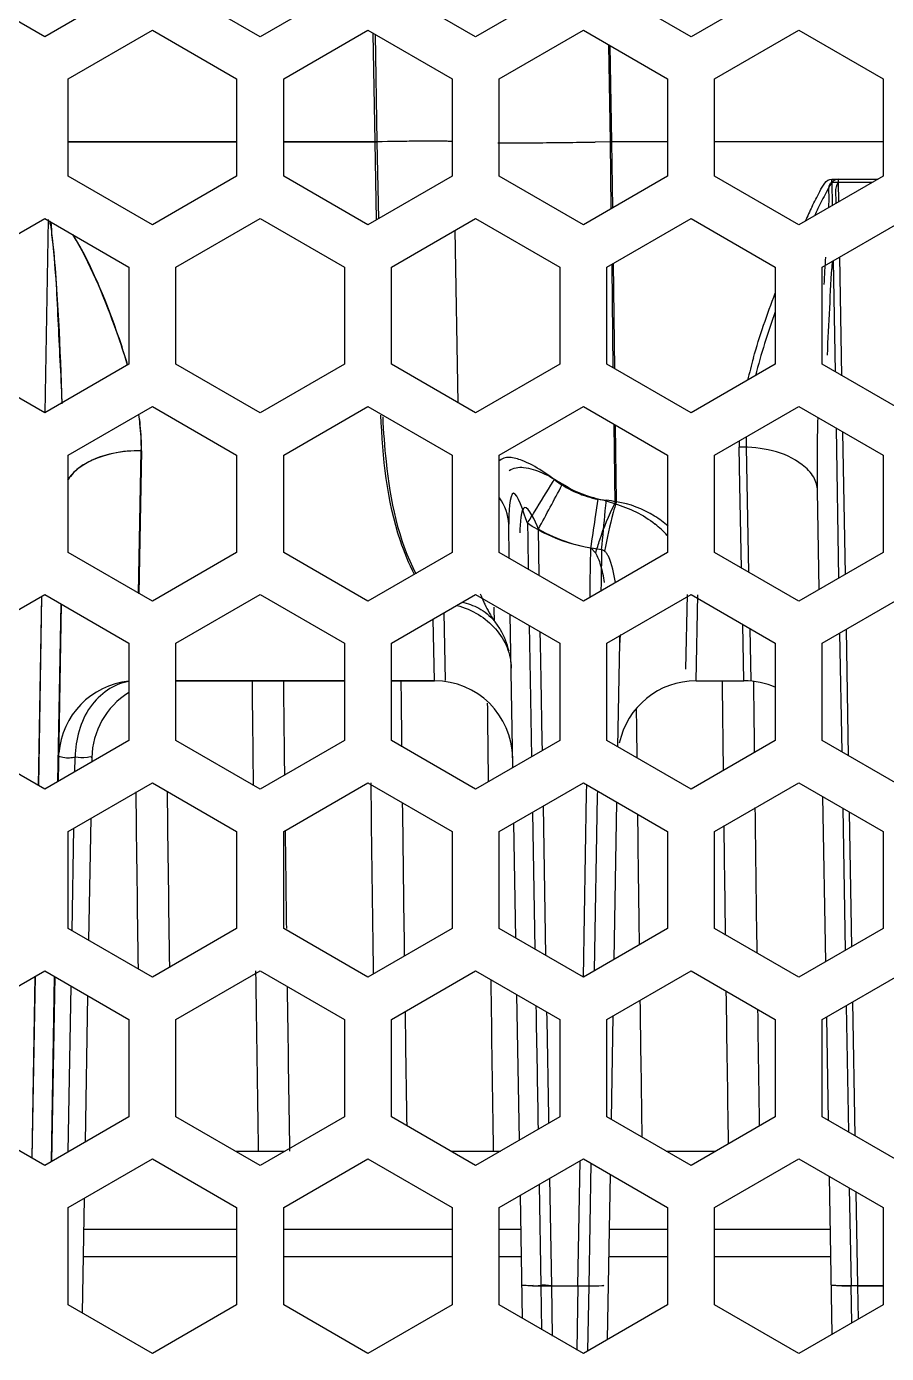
# Model space of a CAD drawing. Header units: millimetres. Extents: x 10297564 to 11610295, y -9287743 to -8409454.
# Drawn here: x 10490797 to 10491238, y -9079286 to -9078607 of the extents above; entities that cross this region are included whole.
import ezdxf

# ---------------------------------------------------------------- set-up
doc = ezdxf.new("R2010")
doc.units = ezdxf.units.MM
doc.header["$LTSCALE"] = 100
doc.layers.add('-0', color=7, linetype='Continuous')

# ---------------------------------------------------------------- blocks, each defined once
blk = doc.blocks.new('인버터 외형도')
at = {"layer": '-0', "linetype": 'Continuous'}
for p, q in [((91249.4, 52184.17), (91217.04, 52202.85)), ((91281.75, 52202.85), (91249.4, 52184.17)), ((91332.17, 52184.17), (91299.81, 52202.85)), ((91364.52, 52202.85), (91332.17, 52184.17)), ((91414.94, 52184.17), (91382.58, 52202.85)), ((91447.29, 52202.85), (91414.94, 52184.17)), ((91497.71, 52184.17), (91465.35, 52202.85)), ((91530.06, 52202.85), (91497.71, 52184.17)), ((91258.43, 52167.98), (91290.78, 52186.66)), ((91290.78, 52186.66), (91323.14, 52167.98)), ((91341.2, 52167.98), (91373.55, 52186.66)), ((91373.55, 52186.66), (91405.91, 52167.98)), ((91423.97, 52167.98), (91456.32, 52186.66)), ((91456.32, 52186.66), (91488.68, 52167.98)), ((91506.74, 52167.98), (91539.09, 52186.66)), ((91539.09, 52186.66), (91571.45, 52167.98)), ((91376.34, 52143.85), (91375.62, 52185.46)), ((91376.29, 52185.07), (91377.01, 52143.85)), ((91465.97, 52181.08), (91466.62, 52143.85)), ((91467.29, 52143.85), (91466.65, 52180.69)), ((91258.43, 52130.61), (91258.43, 52167.98)), ((91323.14, 52167.98), (91323.14, 52130.61)), ((91341.2, 52130.61), (91341.2, 52167.98)), ((91405.91, 52167.98), (91405.91, 52130.61)), ((91423.97, 52130.61), (91423.97, 52167.98)), ((91488.68, 52167.98), (91488.68, 52130.61)), ((91506.74, 52130.61), (91506.74, 52167.98)), ((91571.45, 52167.98), (91571.45, 52130.61)), ((91323.14, 52143.85), (91258.43, 52143.85)), ((91258.43, 52143.85), (91323.14, 52143.85)), ((91376.34, 52143.85), (91341.2, 52143.85)), ((91341.2, 52143.85), (91377.01, 52143.85)), ((91376.92, 52113.88), (91376.34, 52143.85)), ((91377.01, 52143.85), (91377.6, 52114.27)), ((91467.29, 52143.85), (91460.84, 52143.74)), ((91466.62, 52143.85), (91460.85, 52143.76)), ((91466.62, 52143.85), (91466.94, 52118.06)), ((91488.68, 52143.85), (91466.62, 52143.85)), ((91467.61, 52118.45), (91467.29, 52143.85)), ((91488.68, 52143.85), (91467.29, 52143.85)), ((91571.45, 52143.85), (91506.74, 52143.85)), ((91571.45, 52143.85), (91506.74, 52143.85)), ((91290.78, 52111.93), (91258.43, 52130.61)), ((91323.14, 52130.61), (91290.78, 52111.93)), ((91373.55, 52111.93), (91341.2, 52130.61)), ((91405.91, 52130.61), (91373.55, 52111.93)), ((91456.32, 52111.93), (91423.97, 52130.61)), ((91488.68, 52130.61), (91456.32, 52111.93)), ((91539.09, 52111.93), (91506.74, 52130.61)), ((91571.45, 52130.61), (91539.09, 52111.93)), ((91551.75, 52128.28), (91551.75, 52129.54)), ((91551.75, 52129.54), (91569.58, 52129.54)), ((91551.75, 52128.28), (91551.91, 52119.33)), ((91551.75, 52128.28), (91567.4, 52128.28)), ((91554.39, 52128.28), (91554.39, 52129.54)), ((91554.39, 52129.54), (91569.58, 52129.54)), ((91554.51, 52120.84), (91554.39, 52128.28)), ((91554.39, 52128.28), (91567.4, 52128.28)), ((91217.04, 52095.74), (91249.4, 52114.42)), ((91249.4, 52114.42), (91281.75, 52095.74)), ((91250.75, 52114.06), (91249.45, 52039.7)), ((91249.53, 52039.7), (91250.83, 52114.06)), ((91299.81, 52095.74), (91332.17, 52114.42)), ((91332.17, 52114.42), (91364.52, 52095.74)), ((91382.58, 52095.74), (91414.94, 52114.42)), ((91408.19, 52043.6), (91407.03, 52109.85)), ((91414.94, 52114.42), (91447.29, 52095.74)), ((91465.35, 52095.74), (91497.71, 52114.42)), ((91497.71, 52114.42), (91530.06, 52095.74)), ((91548.12, 52095.74), (91580.48, 52114.42)), ((91555.68, 52054.01), (91554.88, 52099.65)), ((91281.75, 52095.74), (91281.75, 52058.38)), ((91299.81, 52058.38), (91299.81, 52095.74)), ((91364.52, 52095.74), (91364.52, 52058.38)), ((91382.58, 52058.38), (91382.58, 52095.74)), ((91447.29, 52095.74), (91447.29, 52058.38)), ((91465.35, 52058.38), (91465.35, 52095.74)), ((91467.2, 52096.81), (91467.21, 52095.76)), ((91467.21, 52095.76), (91467.7, 52057.02)), ((91468.38, 52056.63), (91467.87, 52097.2)), ((91530.06, 52095.74), (91530.06, 52058.38)), ((91548.12, 52058.38), (91548.12, 52095.74)), ((91552.28, 52098.14), (91553.02, 52055.55)), ((91249.4, 52039.7), (91217.04, 52058.38)), ((91281.75, 52058.38), (91249.4, 52039.7)), ((91332.17, 52039.7), (91299.81, 52058.38)), ((91364.52, 52058.38), (91332.17, 52039.7)), ((91414.94, 52039.7), (91382.58, 52058.38)), ((91447.29, 52058.38), (91414.94, 52039.7)), ((91497.71, 52039.7), (91465.35, 52058.38)), ((91530.06, 52058.38), (91497.71, 52039.7)), ((91580.48, 52039.7), (91548.12, 52058.38)), ((91258.43, 52023.5), (91290.78, 52042.19)), ((91290.78, 52042.19), (91323.14, 52023.5)), ((91341.2, 52023.5), (91373.55, 52042.19)), ((91373.55, 52042.19), (91405.91, 52023.5)), ((91423.97, 52023.5), (91456.32, 52042.19)), ((91456.32, 52042.19), (91488.68, 52023.5)), ((91506.74, 52023.5), (91539.09, 52042.19)), ((91539.09, 52042.19), (91571.45, 52023.5)), ((91467.97, 52035.46), (91468.36, 52004.79)), ((91469.02, 52005.52), (91468.65, 52035.07)), ((91553.4, 52033.92), (91554.4, 51976.3)), ((91557.01, 51977.81), (91556.06, 52032.39)), ((91258.43, 51986.14), (91258.43, 52023.5)), ((91285.42, 51970.56), (91286.51, 52025.2)), ((91286.59, 52025.2), (91285.5, 51970.24)), ((91323.14, 52023.5), (91323.14, 51986.14)), ((91341.2, 51986.14), (91341.2, 52023.5)), ((91405.91, 52023.5), (91405.91, 51986.14)), ((91423.97, 51986.14), (91423.97, 52023.5)), ((91488.68, 52023.5), (91488.68, 51986.14)), ((91506.74, 51986.14), (91506.74, 52023.5)), ((91516.49, 52012), (91516.21, 52026.56)), ((91518.84, 52026.56), (91519.8, 51978.6)), ((91571.45, 52023.5), (91571.45, 51986.14)), ((91444.77, 52013.44), (91445.17, 52014.09)), ((91448.34, 52012.36), (91448.12, 52011.94)), ((91517.12, 51980.15), (91516.49, 52012)), ((91546.96, 51972.01), (91546.3, 52009.8)), ((91460.92, 51999.08), (91462.06, 52006.55)), ((91427.86, 51983.89), (91427.64, 51997.01)), ((91434.84, 51997.33), (91434.95, 51991.23)), ((91439.41, 51977.23), (91439.09, 51995.12)), ((91434.95, 51991.23), (91435.16, 51979.68)), ((91458.97, 51974.5), (91459.2, 51987.77)), ((91290.78, 51967.46), (91258.43, 51986.14)), ((91323.14, 51986.14), (91290.78, 51967.46)), ((91373.55, 51967.46), (91341.2, 51986.14)), ((91405.91, 51986.14), (91373.55, 51967.46)), ((91456.32, 51967.46), (91423.97, 51986.14)), ((91488.68, 51986.14), (91456.32, 51967.46)), ((91463.34, 51987.33), (91463.11, 51974.43)), ((91539.09, 51967.46), (91506.74, 51986.14)), ((91571.45, 51986.14), (91539.09, 51967.46)), ((91458.88, 51968.94), (91458.97, 51974.5)), ((91463.11, 51974.43), (91463.06, 51971.35)), ((91217.04, 51951.27), (91249.4, 51969.95)), ((91248.22, 51969.27), (91246.96, 51896.64)), ((91247.03, 51896.6), (91248.3, 51969.32)), ((91249.4, 51969.95), (91281.75, 51951.27)), ((91299.81, 51951.27), (91332.17, 51969.95)), ((91332.17, 51969.95), (91364.52, 51951.27)), ((91382.58, 51951.27), (91414.94, 51969.95)), ((91414.94, 51969.95), (91447.29, 51951.27)), ((91465.35, 51951.27), (91497.71, 51969.95)), ((91496.14, 51969.98), (91495.57, 51941.32)), ((91497.71, 51969.95), (91530.06, 51951.27)), ((91499.61, 51936.84), (91500.27, 51969.9)), ((91548.12, 51951.27), (91580.48, 51969.95)), ((91254.5, 51898.17), (91255.69, 51966.32)), ((91255.77, 51966.27), (91254.58, 51898.22)), ((91402.72, 51963.07), (91403.25, 51936.93)), ((91429.27, 51903.5), (91428.24, 51962.27)), ((91399.11, 51936.84), (91398.64, 51960.54)), ((91435.54, 51958.05), (91435.91, 51937.3)), ((91518, 51936.84), (91517.55, 51958.49)), ((91520.23, 51956.95), (91520.63, 51936.84)), ((91439.86, 51951.14), (91439.78, 51955.6)), ((91554.77, 51955.11), (91555.57, 51909.61)), ((91558.22, 51908.08), (91557.38, 51956.61)), ((91281.75, 51951.27), (91281.75, 51913.91)), ((91299.81, 51913.91), (91299.81, 51951.27)), ((91364.52, 51951.27), (91364.52, 51913.91)), ((91382.58, 51913.91), (91382.58, 51951.27)), ((91440.1, 51937.37), (91439.86, 51951.14)), ((91447.29, 51951.27), (91447.29, 51913.91)), ((91465.35, 51913.91), (91465.35, 51951.27)), ((91469.59, 51911.46), (91470.29, 51951.56)), ((91530.06, 51951.27), (91530.06, 51913.91)), ((91548.12, 51913.91), (91548.12, 51951.27)), ((91364.52, 51936.84), (91299.81, 51936.84)), ((91299.81, 51936.84), (91364.52, 51936.84)), ((91399.11, 51936.84), (91382.58, 51936.84)), ((91382.58, 51936.84), (91399.11, 51936.84)), ((91435.91, 51937.3), (91436.44, 51907.64)), ((91440.51, 51913.79), (91440.1, 51937.37)), ((91499.61, 51936.84), (91518, 51936.84)), ((91499.61, 51936.84), (91518, 51936.84)), ((91249.4, 51895.23), (91217.04, 51913.91)), ((91281.75, 51913.91), (91249.4, 51895.23)), ((91332.17, 51895.23), (91299.81, 51913.91)), ((91364.52, 51913.91), (91332.17, 51895.23)), ((91414.94, 51895.23), (91382.58, 51913.91)), ((91447.29, 51913.91), (91414.94, 51895.23)), ((91440.58, 51910.03), (91440.51, 51913.79)), ((91497.71, 51895.23), (91465.35, 51913.91)), ((91530.06, 51913.91), (91497.71, 51895.23)), ((91580.48, 51895.23), (91548.12, 51913.91)), ((91261.02, 51901.94), (91261.11, 51907.43)), ((91267.49, 51907.27), (91267.46, 51905.66)), ((91258.43, 51879.03), (91290.78, 51897.71)), ((91290.78, 51897.71), (91323.14, 51879.03)), ((91341.2, 51879.03), (91373.55, 51897.71)), ((91373.55, 51897.71), (91405.91, 51879.03)), ((91423.97, 51879.03), (91456.32, 51897.71)), ((91456.32, 51897.71), (91488.68, 51879.03)), ((91457.56, 51893.72), (91457.62, 51896.97)), ((91506.74, 51879.03), (91539.09, 51897.71)), ((91539.09, 51897.71), (91571.45, 51879.03)), ((91456.33, 51822.99), (91457.56, 51893.72)), ((91461.69, 51892.81), (91460.51, 51825.41)), ((91461.72, 51894.6), (91461.69, 51892.81)), ((91549.46, 51828.98), (91548.35, 51892.37)), ((91436.81, 51886.45), (91437.73, 51833.73)), ((91441.95, 51831.29), (91440.95, 51888.84)), ((91468.17, 51829.83), (91469.22, 51890.27)), ((91555.95, 51887.98), (91556.9, 51833.28)), ((91559.5, 51834.78), (91558.6, 51886.45)), ((91267.08, 51884.03), (91266.26, 51837.15)), ((91430.41, 51837.95), (91429.64, 51882.31)), ((91258.43, 51841.67), (91258.43, 51879.03)), ((91259.95, 51840.79), (91260.64, 51880.31)), ((91323.14, 51879.03), (91323.14, 51841.67)), ((91341.2, 51841.67), (91341.2, 51879.03)), ((91405.91, 51879.03), (91405.91, 51841.67)), ((91423.97, 51841.67), (91423.97, 51879.03)), ((91488.68, 51879.03), (91488.68, 51841.67)), ((91506.74, 51841.67), (91506.74, 51879.03)), ((91571.45, 51879.03), (91571.45, 51841.67)), ((91290.78, 51822.99), (91258.43, 51841.67)), ((91323.14, 51841.67), (91290.78, 51822.99)), ((91373.55, 51822.99), (91341.2, 51841.67)), ((91405.91, 51841.67), (91373.55, 51822.99)), ((91456.32, 51822.99), (91423.97, 51841.67)), ((91488.68, 51841.67), (91456.32, 51822.99)), ((91539.09, 51822.99), (91506.74, 51841.67)), ((91571.45, 51841.67), (91539.09, 51822.99)), ((91217.04, 51806.8), (91249.4, 51825.48)), ((91249.4, 51825.48), (91281.75, 51806.8)), ((91299.81, 51806.8), (91332.17, 51825.48)), ((91332.17, 51825.48), (91364.52, 51806.8)), ((91382.58, 51806.8), (91414.94, 51825.48)), ((91414.94, 51825.48), (91447.29, 51806.8)), ((91465.35, 51806.8), (91497.71, 51825.48)), ((91497.71, 51825.48), (91530.06, 51806.8)), ((91548.12, 51806.8), (91580.48, 51825.48)), ((91245.68, 51823.33), (91244.46, 51753.61)), ((91244.53, 51753.57), (91245.75, 51823.37)), ((91251.95, 51752.23), (91253.19, 51823.29)), ((91253.27, 51823.24), (91252.03, 51752.28)), ((91258.47, 51756), (91259.58, 51819.6)), ((91265.89, 51815.96), (91264.91, 51759.72)), ((91431.76, 51760.47), (91430.79, 51816.33)), ((91442.38, 51806.71), (91442.33, 51809.66)), ((91557.27, 51812.08), (91558.12, 51763.67)), ((91560.77, 51762.14), (91559.87, 51813.58)), ((91281.75, 51806.8), (91281.75, 51769.44)), ((91299.81, 51769.44), (91299.81, 51806.8)), ((91364.52, 51806.8), (91364.52, 51769.44)), ((91382.58, 51769.44), (91382.58, 51806.8)), ((91443.03, 51769.36), (91442.38, 51806.71)), ((91447.29, 51806.8), (91447.29, 51769.44)), ((91465.35, 51769.44), (91465.35, 51806.8)), ((91467.1, 51768.43), (91467.79, 51808.21)), ((91530.06, 51806.8), (91530.06, 51769.44)), ((91548.12, 51769.44), (91548.12, 51806.8)), ((91550.52, 51768.05), (91549.83, 51807.78)), ((91249.4, 51750.76), (91217.04, 51769.44)), ((91281.75, 51769.44), (91249.4, 51750.76)), ((91332.17, 51750.76), (91299.81, 51769.44)), ((91364.52, 51769.44), (91332.17, 51750.76)), ((91414.94, 51750.76), (91382.58, 51769.44)), ((91447.29, 51769.44), (91414.94, 51750.76)), ((91443.08, 51767), (91443.03, 51769.36)), ((91497.71, 51750.76), (91465.35, 51769.44)), ((91530.06, 51769.44), (91497.71, 51750.76)), ((91580.48, 51750.76), (91548.12, 51769.44)), ((91258.43, 51734.56), (91290.78, 51753.24)), ((91290.78, 51753.24), (91323.14, 51734.56)), ((91322.65, 51756.25), (91331.42, 51756.25)), ((91331.42, 51756.25), (91341.69, 51756.25)), ((91341.2, 51734.56), (91373.55, 51753.24)), ((91373.55, 51753.24), (91405.91, 51734.56)), ((91405.42, 51756.25), (91421.71, 51756.25)), ((91421.71, 51756.25), (91424.46, 51756.25)), ((91423.97, 51734.56), (91456.32, 51753.24)), ((91456.32, 51753.24), (91488.68, 51734.56)), ((91488.19, 51756.25), (91507.23, 51756.25)), ((91506.74, 51734.56), (91539.09, 51753.24)), ((91539.09, 51753.24), (91571.45, 51734.56)), ((91454.26, 51704.54), (91455.1, 51752.54)), ((91459.23, 51751.57), (91458.41, 51704.54)), ((91439.32, 51743.43), (91440.01, 51704.54)), ((91444.17, 51704.54), (91443.45, 51745.81)), ((91465.62, 51683.89), (91466.73, 51747.24)), ((91551.95, 51685.95), (91550.9, 51746.43)), ((91264.53, 51738.09), (91263.77, 51694.12)), ((91432.96, 51692.01), (91432.13, 51739.28)), ((91558.49, 51742.04), (91559.15, 51704.54)), ((91561.77, 51704.54), (91561.15, 51740.51)), ((91258.43, 51697.2), (91258.43, 51734.56)), ((91323.14, 51734.56), (91323.14, 51697.2)), ((91341.2, 51697.2), (91341.2, 51734.56)), ((91405.91, 51734.56), (91405.91, 51697.2)), ((91423.97, 51697.2), (91423.97, 51734.56)), ((91488.68, 51734.56), (91488.68, 51697.2)), ((91506.74, 51697.2), (91506.74, 51734.56)), ((91571.45, 51734.56), (91571.45, 51697.2)), ((91323.14, 51726.16), (91264.33, 51726.16)), ((91405.91, 51726.16), (91341.2, 51726.16)), ((91432.36, 51726.16), (91423.97, 51726.16)), ((91488.68, 51726.16), (91466.36, 51726.16)), ((91551.25, 51726.16), (91506.74, 51726.16)), ((91323.14, 51715.58), (91264.14, 51715.58)), ((91405.91, 51715.58), (91341.2, 51715.58)), ((91432.55, 51715.58), (91423.97, 51715.58)), ((91488.68, 51715.58), (91466.17, 51715.58)), ((91551.44, 51715.58), (91506.74, 51715.58)), ((91440.01, 51704.54), (91440.3, 51687.59)), ((91440.01, 51704.54), (91444.94, 51704.54)), ((91444.19, 51704.54), (91458.38, 51704.54)), ((91444.52, 51685.13), (91444.19, 51704.54)), ((91444.94, 51704.54), (91454.27, 51704.54)), ((91454.26, 51704.54), (91453.83, 51679.73)), ((91458.38, 51704.54), (91457.96, 51679.47)), ((91559.13, 51704.54), (91559.37, 51690.23)), ((91571.45, 51704.54), (91559.15, 51704.54)), ((91561.99, 51691.74), (91561.77, 51704.54)), ((91561.77, 51704.54), (91571.45, 51704.54)), ((91290.78, 51678.52), (91258.43, 51697.2)), ((91323.14, 51697.2), (91290.78, 51678.52)), ((91373.55, 51678.52), (91341.2, 51697.2)), ((91405.91, 51697.2), (91373.55, 51678.52)), ((91456.32, 51678.52), (91423.97, 51697.2)), ((91488.68, 51697.2), (91456.32, 51678.52)), ((91539.09, 51678.52), (91506.74, 51697.2)), ((91571.45, 51697.2), (91539.09, 51678.52))]:
    blk.add_line(p, q, dxfattribs=at)
for centre, radius, start, end in [((91424.76, 53562.61), 1419.19, 269.94718, 270.28921), ((91423.89, 53641.18), 1497.77, 269.98356, 270.30515), ((91421.04, 54244.67), 2101.26, 270.29526, 270.46095), ((91421.97, 54202.39), 2058.98, 270.27697, 270.44394), ((91414.7, 55060.68), 2917.3, 270.45608, 270.90624), ((91413.6, 55096.35), 2952.98, 270.47237, 270.91688), ((91796.53, 51997.91), 279.89, 154.3787, 155.64), ((91810.9, 51992.57), 292.79, 154.5836, 155.1895), ((93748.21, 51963.75), 2203.08, 176.46512, 176.73979), ((93749.13, 51963.93), 2201.36, 176.51101, 177.44772), ((91090.76, 52002.56), 198.38, 16.2388, 17.3217), ((91706.89, 52008), 192.62, 164.0743, 166.7227), ((91187.85, 52024.38), 98.77, 6.4901, 8.5492), ((91188.84, 52024.51), 97.85, 6.1493, 8.5826), ((91588.25, 52027.98), 72.06, 179.1881, 181.1304), ((91592.5, 52027.99), 73.67, 178.0072, 181.1155), ((88627.42, 53517.3), 3197.25, 331.56973, 331.91205), ((91468.93, 52040.56), 34.58, 256.5517, 263.6658), ((91468.49, 52041.78), 35.82, 257.7619, 259.6544), ((91455.55, 51970.98), 36.16, 69.2583, 79.6366), ((91461.27, 51972.19), 34.22, 76.9107, 83.5364), ((91461.34, 51963.51), 42.84, 49.9081, 58.5439), ((91458.1, 51964.91), 41.2, 42.3742, 51.2553), ((91473.04, 51992.28), 60.49, 201.3455, 204.6034), ((91468.12, 51990.07), 55.1, 204.6405, 205.6439), ((92019.75, 51977.51), 597.95, 181.1868, 181.51385), ((91398.55, 51941.2), 30.07, 30.432, 38.5172), ((91398.46, 51941.17), 30.15, 13.554, 30.3966), ((91490.43, 51951.21), 20.14, 170.192, 178.9869), ((91354.05, 51953.56), 116.26, 359.0133, 0.2645), ((91284.83, 51906.74), 30.1, 95.9967, 175.5529), ((136473.2, 52441.15), 45146.98, 180.640035, 180.691095), ((136473.2, 52441.15), 45134.94, 180.640206, 180.686001), ((136518.35, 52441.15), 45134.94, 180.640206, 180.672401), ((91399.11, 51906.74), 30.1, 1, 89.9998), ((91499.61, 51906.74), 30.1, 90.0003, 168.2415), ((136653.79, 52441.15), 45146.98, 180.640195, 180.683628), ((91518, 51906.74), 30.1, 66.0535, 89.9999), ((136653.79, 52441.15), 45134.94, 180.640186, 180.675045), ((91297.58, 51906.74), 30.1, 121.9174, 179), ((136563.49, 52441.15), 45146.98, 180.650987, 180.689105), ((136608.64, 52441.15), 45134.94, 180.654146, 180.677954), ((136518.35, 52441.15), 45146.98, 180.689675, 180.782907), ((136428.05, 52441.15), 45146.98, 180.694186, 180.780625), ((136428.05, 52441.15), 45134.94, 180.69421, 180.779828), ((136518.35, 52441.15), 45134.94, 180.699763, 180.77435), ((136653.79, 52441.15), 45134.94, 180.702039, 180.77306), ((136608.64, 52441.15), 45134.94, 180.705316, 180.768872), ((136653.79, 52441.15), 45146.98, 180.710615, 180.763971), ((136473.2, 52441.15), 45134.94, 180.713582, 180.761005), ((136473.2, 52441.15), 45146.98, 180.781398, 180.869235), ((136473.2, 52441.15), 45134.94, 180.789316, 180.869467), ((136563.49, 52441.15), 45146.98, 180.785774, 180.869235), ((136653.79, 52441.15), 45146.98, 180.791326, 180.865756), ((136518.35, 52441.15), 45134.94, 180.801344, 180.857061), ((136608.64, 52441.15), 45134.94, 180.795866, 180.862614), ((136653.79, 52441.15), 45134.94, 180.800422, 180.857221), ((91437.45, 51860.56), 156.04, 269.7728, 270.9427), ((91457.06, 51854.79), 150.27, 268.934, 270.3748), ((91556.81, 51770.12), 65.61, 271.0612, 273.0154)]:
    blk.add_arc(centre, radius, start, end, dxfattribs=at)
for points, knots in [([(91400.89, 52144.06), (91399.21, 52144.07), (91391.03, 52144.07), (91382.85, 52143.96), (91376.34, 52143.85)], [0, 0, 0, 0, 0.205104, 1, 1, 1, 1]), ([(91398.29, 52144.07), (91396.68, 52144.07), (91389.59, 52144.04), (91382.5, 52143.95), (91377.01, 52143.85)], [0, 0, 0, 0, 0.226207, 1, 1, 1, 1]), ([(91406.24, 52143.91), (91406.04, 52143.93), (91404.25, 52144.04), (91402.47, 52144.05), (91400.89, 52144.06)], [0, 0, 0, 0, 0.11659, 1, 1, 1, 1]), ([(91544.16, 52118.94), (91545.11, 52120.92), (91547.03, 52124.35), (91549.55, 52129.54), (91551.75, 52129.54)], [0, 0, 0, 0, 0.498704, 1, 1, 1, 1]), ([(91554.39, 52129.54), (91552.06, 52129.54), (91549.49, 52123.95), (91547.45, 52120.33), (91546.45, 52118.23)], [0, 0, 0, 0, 0.501173, 1, 1, 1, 1]), ([(91550.57, 52118.56), (91550.77, 52120.24), (91550.8, 52123.22), (91550.43, 52127.4), (91551.75, 52128.28)], [0, 0, 0, 0, 0.51677, 1, 1, 1, 1]), ([(91256.07, 52043.98), (91255.7, 52054.53), (91254.45, 52075.6), (91253.73, 52096.77), (91252.26, 52107.25)], [0, 0, 0, 0, 0.499269, 1, 1, 1, 1]), ([(91280.15, 52061.63), (91278.93, 52065.52), (91273.39, 52081.47), (91266.88, 52097.23), (91260.24, 52108.19)], [0, 0, 0, 0, 0.241441, 1, 1, 1, 1]), ([(91281.03, 52058.99), (91279.81, 52063.09), (91274.14, 52079.92), (91267.36, 52096.53), (91260.38, 52108.08)], [0, 0, 0, 0, 0.24068, 1, 1, 1, 1]), ([(91391.49, 51977.7), (91389.3, 51981.84), (91381.33, 52001.36), (91379.24, 52022.65), (91378.55, 52038.91)], [0, 0, 0, 0, 0.223575, 1, 1, 1, 1]), ([(91379.25, 52038.2), (91379.5, 52032.47), (91380.94, 52011.98), (91385.11, 51991.08), (91392.02, 51977.9)], [0, 0, 0, 0, 0.278197, 1, 1, 1, 1]), ([(91286.59, 52025.2), (91280.16, 52025.28), (91271.52, 52023.91), (91264.19, 52019.75), (91262.64, 52018.58)], [0, 0, 0, 0, 0.768137, 1, 1, 1, 1]), ([(91544.8, 52015.01), (91543.72, 52016.88), (91536.1, 52024.59), (91524.59, 52026.65), (91516.21, 52026.56)], [0, 0, 0, 0, 0.205214, 1, 1, 1, 1]), ([(91265.41, 52020.43), (91264.87, 52020.13), (91263.84, 52019.51), (91262.86, 52018.82), (91262.4, 52018.46)], [0, 0, 0, 0, 0.510738, 1, 1, 1, 1]), ([(91434.84, 51997.32), (91435.75, 51998.78), (91439.08, 52004.14), (91442.38, 52009.52), (91444.77, 52013.44)], [0, 0, 0, 0, 0.272008, 1, 1, 1, 1]), ([(91434.84, 51997.33), (91433.49, 52001.36), (91428.52, 52016.62), (91427.57, 52001.01), (91427.64, 51997)], [0, 0, 0, 0, 0.514971, 1, 1, 1, 1]), ([(91439.09, 51995.12), (91437.91, 51998.18), (91432.6, 52009.21), (91431.97, 51997.01), (91431.9, 51993.73)], [0, 0, 0, 0, 0.499913, 1, 1, 1, 1]), ([(91461.06, 51985.81), (91461.55, 51987.55), (91463.54, 51994.04), (91466.03, 52000.4), (91468.36, 52004.79)], [0, 0, 0, 0, 0.267099, 1, 1, 1, 1]), ([(91463.35, 51987.33), (91463.82, 51992.25), (91464.41, 51998.54), (91464.99, 52004.82), (91465.12, 52006.19)], [0, 0, 0, 0, 0.781941, 1, 1, 1, 1]), ([(91469.02, 52005.52), (91468.58, 52004.17), (91466.78, 51997.94), (91465.4, 51991.59), (91464.51, 51986.62)], [0, 0, 0, 0, 0.219763, 1, 1, 1, 1]), ([(91461.06, 51985.81), (91460.78, 51986.2), (91460.22, 51986.92), (91459.55, 51987.53), (91459.21, 51987.77)], [0, 0, 0, 0, 0.533143, 1, 1, 1, 1]), ([(91463.34, 51987.34), (91463.55, 51987.26), (91463.96, 51987.04), (91464.33, 51986.77), (91464.51, 51986.62)], [0, 0, 0, 0, 0.479133, 1, 1, 1, 1]), ([(91465.93, 51984.67), (91465.75, 51985.04), (91465.34, 51985.73), (91464.81, 51986.35), (91464.51, 51986.62)], [0, 0, 0, 0, 0.50062, 1, 1, 1, 1]), ([(91422.01, 51961.71), (91422.02, 51961.35), (91422.03, 51960.75), (91422.05, 51960.16), (91422.07, 51959.92)], [0, 0, 0, 0, 0.603399, 1, 1, 1, 1]), ([(91281.7, 51936.59), (91275.91, 51935.67), (91264.4, 51927.33), (91261.24, 51914.25), (91261.12, 51907.49)], [0, 0, 0, 0, 0.464067, 1, 1, 1, 1]), ([(91254.74, 51907.49), (91254.75, 51908.04), (91258.19, 51906.81), (91259.54, 51907.51), (91261.12, 51907.49)], [0, 0, 0, 0, 0.259695, 1, 1, 1, 1]), ([(91267.49, 51907.27), (91267.5, 51907.83), (91264.02, 51906.86), (91262.69, 51907.49), (91261.12, 51907.49)], [0, 0, 0, 0, 0.261783, 1, 1, 1, 1]), ([(91433.71, 51704.6), (91433.46, 51704.61), (91433.24, 51704.68), (91432.74, 51704.66), (91432.74, 51704.74)], [0, 0, 0, 0, 0.753704, 1, 1, 1, 1]), ([(91436.83, 51704.52), (91436.23, 51704.53), (91435.19, 51704.54), (91434.15, 51704.57), (91433.71, 51704.6)], [0, 0, 0, 0, 0.569863, 1, 1, 1, 1]), ([(91444.17, 51704.54), (91442.44, 51704.51), (91440.84, 51705.19), (91436.89, 51704.03), (91436.88, 51704.74)], [0, 0, 0, 0, 0.708125, 1, 1, 1, 1]), ([(91458.41, 51704.54), (91459.3, 51704.53), (91460.29, 51704.44), (91465.02, 51704.64), (91464.03, 51704.72)], [0, 0, 0, 0, 0.472605, 1, 1, 1, 1]), ([(91552.68, 51704.59), (91552.42, 51704.61), (91552.18, 51704.69), (91551.63, 51704.65), (91551.62, 51704.74)], [0, 0, 0, 0, 0.735087, 1, 1, 1, 1]), ([(91554.1, 51704.54), (91553.84, 51704.55), (91553.37, 51704.56), (91552.9, 51704.58), (91552.68, 51704.59)], [0, 0, 0, 0, 0.545738, 1, 1, 1, 1]), ([(91555.04, 51704.59), (91555.45, 51704.55), (91556.44, 51704.51), (91557.44, 51704.51), (91558.03, 51704.52)], [0, 0, 0, 0, 0.407156, 1, 1, 1, 1])]:
    blk.add_open_spline(points, degree=3, knots=knots, dxfattribs=at)
for points in [[(91404.81, 52144.01), (91402.64, 52144.07), (91400.46, 52144.07), (91398.29, 52144.07)], [(91553.39, 52120.14), (91553.63, 52122.86), (91552.62, 52126.19), (91554.39, 52128.28)], [(91251.2, 52113.39), (91251.87, 52111.33), (91251.98, 52109.12), (91252.21, 52106.97)], [(91252.26, 52107.25), (91251.97, 52109.3), (91252.4, 52111.56), (91251.48, 52113.41)], [(91252.21, 52106.97), (91254.47, 52085.82), (91255.29, 52064.53), (91256.01, 52043.27)], [(91521.66, 52060.85), (91524.05, 52069.26), (91526.94, 52077.54), (91530.05, 52085.71)], [(91530.05, 52078.58), (91527.16, 52070.52), (91524.53, 52062.34), (91522.48, 52054.01)], [(91286.51, 52025.2), (91286.58, 52028.66), (91286.38, 52032.12), (91285.99, 52035.55)], [(91286.59, 52025.2), (91286.65, 52028.47), (91286.48, 52031.74), (91286.13, 52034.99)], [(91546.3, 52009.79), (91546.14, 52019.17), (91546.24, 52028.55), (91546.48, 52037.92)], [(91286.51, 52025.2), (91279.3, 52025.29), (91271.7, 52023.95), (91265.41, 52020.43)], [(91262.4, 52018.46), (91260.74, 52017.19), (91259.22, 52015.65), (91258.13, 52013.87)], [(91262.64, 52018.58), (91260.99, 52017.33), (91259.46, 52015.84), (91258.35, 52014.09)], [(91427.93, 52022.65), (91426.48, 52022.7), (91424.87, 52022.24), (91423.83, 52021.23)], [(91427.85, 52017.61), (91429.39, 52018.7), (91431.51, 52018.98), (91433.39, 52018.8)], [(91432.76, 52021.45), (91431.21, 52022.05), (91429.59, 52022.58), (91427.93, 52022.65)], [(91440.5, 52017.39), (91438.05, 52018.97), (91435.48, 52020.4), (91432.76, 52021.45)], [(91433.39, 52018.8), (91435.84, 52018.57), (91438.22, 52017.72), (91440.47, 52016.72)], [(91440.47, 52016.72), (91443.21, 52015.51), (91445.83, 52014), (91448.34, 52012.36)], [(91445.17, 52014.09), (91443.65, 52015.25), (91442.1, 52016.36), (91440.5, 52017.39)], [(91445.16, 52014.09), (91449.81, 52010.65), (91455.24, 52008), (91460.89, 52006.78)], [(91546.3, 52009.8), (91546.27, 52011.61), (91545.7, 52013.44), (91544.8, 52015.01)], [(91460.89, 52006.93), (91456.46, 52007.99), (91452.18, 52009.9), (91448.34, 52012.36)], [(91427.64, 51997.01), (91427.57, 52000.56), (91426.18, 52004.2), (91424.07, 52007.06)], [(91468.36, 52004.79), (91473.94, 52003.27), (91479.37, 52000.66), (91483.89, 51997.05)], [(91483.69, 52000.06), (91479.24, 52002.78), (91474.2, 52004.93), (91469.02, 52005.52)], [(91459.2, 51987.78), (91459.77, 51991.54), (91460.35, 51995.31), (91460.92, 51999.08)], [(91442.49, 51992.99), (91439.84, 51994.25), (91437.28, 51995.69), (91434.84, 51997.33)], [(91439.07, 51995.12), (91446.43, 51990.86), (91454.9, 51988.22), (91463.35, 51987.33)], [(91459.2, 51987.78), (91453.44, 51988.73), (91447.76, 51990.49), (91442.49, 51992.99)], [(91462.97, 51981.42), (91462.51, 51982.95), (91461.97, 51984.5), (91461.06, 51985.81)], [(91468.61, 51974.55), (91468.01, 51977.99), (91467.48, 51981.55), (91465.93, 51984.67)], [(91464.47, 51974.58), (91464.09, 51976.88), (91463.63, 51979.18), (91462.97, 51981.42)], [(91407.72, 51965.82), (91410.64, 51965.04), (91413.47, 51963.83), (91416.05, 51962.26)], [(91409.62, 51967.05), (91411.89, 51966.6), (91414.12, 51965.82), (91416.15, 51964.72)], [(91416.05, 51962.26), (91420.81, 51959.36), (91424.97, 51954.81), (91427.02, 51949.62)], [(91416.15, 51964.72), (91418.39, 51963.51), (91420.44, 51961.87), (91422.07, 51959.92)], [(91418.45, 51966.22), (91419.5, 51964.04), (91420.7, 51961.92), (91422.07, 51959.92)], [(91427.02, 51949.62), (91428, 51947.14), (91428.55, 51944.43), (91428.6, 51941.76)], [(91438.1, 51812.1), (91438.38, 51796.28), (91438.66, 51780.45), (91438.94, 51764.62)], [(91559.15, 51704.54), (91557.47, 51704.51), (91555.78, 51704.5), (91554.1, 51704.54)]]:
    blk.add_open_spline(points, degree=3, dxfattribs=at)

msp = doc.modelspace()

# ---------------------------------------------------------------- block references
at = {"xscale": 1.333333333333333, "yscale": 1.333333333333333, "zscale": 1.333333333333333}
msp.add_blockref('인버터 외형도', (10369140.57, -9148190.99), dxfattribs=at)

doc.saveas('drawing.dxf')
